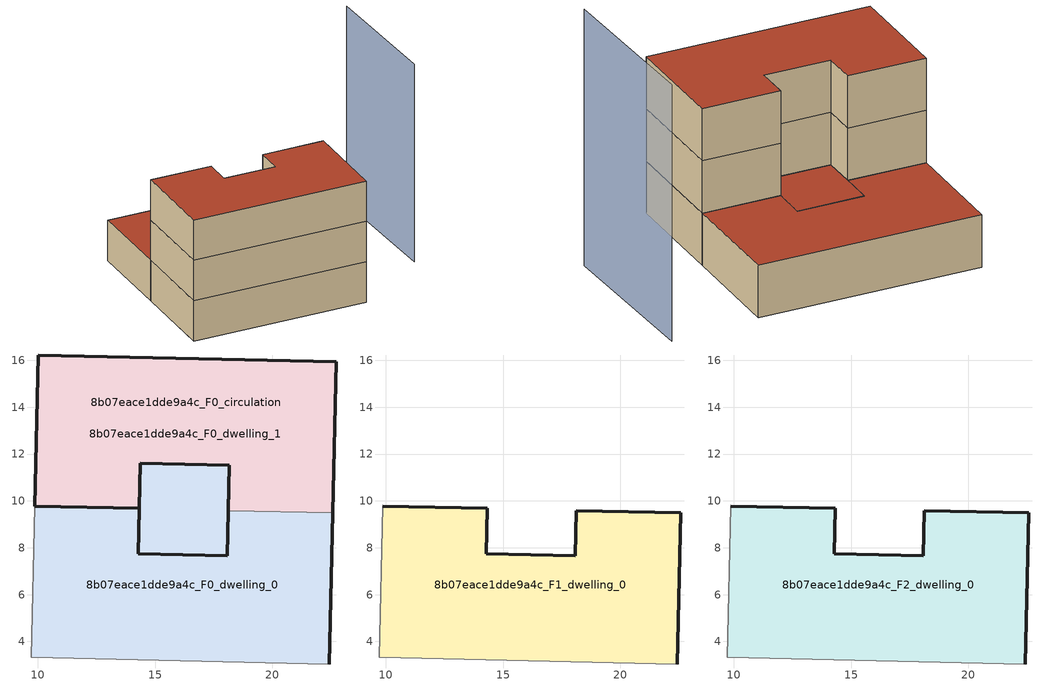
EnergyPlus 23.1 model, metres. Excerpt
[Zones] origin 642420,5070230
8b07eace1dde9a4c_F0_dwelling_0
 floor ground (EU_floor_Construction): 22.58,9.49 22.44,3.04 9.72,3.32 9.87,9.78 14.32,9.68 14.27,7.74 18.09,7.65 18.13,9.59 z0; 18.18,11.52 18.13,9.59 18.09,7.65 14.27,7.74 14.36,11.61 z0
 wall outside (EU_wall_Construction): 22.44,3.04 22.58,9.49 / 18.13,9.59 18.09,7.65 14.27,7.74 14.32,9.68 9.87,9.78 z0:3
 wall adiabatic (EU_wall_Construction): 9.87,9.78 9.72,3.32 22.44,3.04 z0:3
 wall to 8b07eace1dde9a4c_F0_dwelling_1 (EU_wall_Construction): 22.58,9.49 18.13,9.59 z0:3
 roof outside (EU_floor_Construction): 18.09,7.65 18.13,9.59 18.18,11.52 14.36,11.61 14.27,7.74 z3
8b07eace1dde9a4c_F0_dwelling_1
 floor ground (EU_floor_Construction): 18.18,11.52 18.13,9.59 18.09,7.65 14.27,7.74 14.36,11.61 z0; 22.73,15.94 22.58,9.49 18.13,9.59 18.18,11.52 14.36,11.61 14.32,9.68 9.87,9.78 10.01,16.23 z0
 wall outside (EU_wall_Construction): 22.58,9.49 22.73,15.94 10.01,16.23 9.87,9.78 14.32,9.68 14.36,11.61 18.18,11.52 18.13,9.59 z0:3
 roof outside (EU_roof_Construction): 22.58,9.49 22.73,15.94 10.01,16.23 9.87,9.78 14.32,9.68 14.36,11.61 18.18,11.52 18.13,9.59 z3; 18.09,7.65 18.13,9.59 18.18,11.52 14.36,11.61 14.27,7.74 z3
8b07eace1dde9a4c_F0_circulation
 floor ground (EU_floor_Construction): 22.58,9.49 22.44,3.04 9.72,3.32 9.87,9.78 14.32,9.68 14.27,7.74 18.09,7.65 18.13,9.59 z0; 18.18,11.52 18.13,9.59 18.09,7.65 14.27,7.74 14.32,9.68 14.36,11.61 z0; 22.73,15.94 22.58,9.49 18.13,9.59 18.18,11.52 14.36,11.61 14.32,9.68 9.87,9.78 10.01,16.23 z0
 wall outside (EU_wall_Construction): 18.18,11.52 14.36,11.61 14.27,7.74 18.09,7.65 18.18,11.52 z0:3
 roof outside (EU_roof_Construction): 18.09,7.65 18.13,9.59 18.18,11.52 14.36,11.61 14.32,9.68 14.27,7.74 z3; 22.44,3.04 22.58,9.49 18.13,9.59 18.09,7.65 14.27,7.74 14.32,9.68 9.87,9.78 9.72,3.32 z3; 22.58,9.49 22.73,15.94 10.01,16.23 9.87,9.78 14.32,9.68 14.36,11.61 18.18,11.52 18.13,9.59 z3
8b07eace1dde9a4c_F1_dwelling_0
 floor to 8b07eace1dde9a4c_F0_dwelling_0 (EU_floor_Construction): 22.58,9.49 22.44,3.04 9.72,3.32 9.87,9.78 14.32,9.68 14.27,7.74 18.09,7.65 18.13,9.59 z3
 wall outside (EU_wall_Construction): 22.44,3.04 22.58,9.49 18.13,9.59 18.09,7.65 14.27,7.74 14.32,9.68 9.87,9.78 z3:6
 wall adiabatic (EU_wall_Construction): 9.87,9.78 9.72,3.32 22.44,3.04 z3:6
8b07eace1dde9a4c_F2_dwelling_0
 floor to 8b07eace1dde9a4c_F1_dwelling_0 (EU_floor_Construction): 22.58,9.49 22.44,3.04 9.72,3.32 9.87,9.78 14.32,9.68 14.27,7.74 18.09,7.65 18.13,9.59 z6
 wall outside (EU_wall_Construction): 22.44,3.04 22.58,9.49 18.13,9.59 18.09,7.65 14.27,7.74 14.32,9.68 9.87,9.78 z6:9
 wall adiabatic (EU_wall_Construction): 9.87,9.78 9.72,3.32 22.44,3.04 z6:9
 roof outside (EU_roof_Construction): 22.44,3.04 22.58,9.49 18.13,9.59 18.09,7.65 14.27,7.74 14.32,9.68 9.87,9.78 9.72,3.32 z9
shading: 27.93,6.73 27.83,16.23 z0:14.7
[Building]
EU S2 Campaign: North Axis=0; Terrain=City; Solar Distribution=FullExterior
[Site:Location]
Lyon-Bron: Latitude=45.75; Longitude=5; Time Zone=1; Elevation=198
[SizingPeriod:WeatherFileDays]
AnnualSizingPeriod: Begin Month=1; Begin Day of Month=1; End Month=12; End Day of Month=31; Day of Week for Start Day=Monday; Use Weather File Daylight Saving Period=No; Use Weather File Rain and Snow Indicators=No
[MATERIAL]
EU_InternalMass_Material: Roughness=MediumRough; Thickness=0.1; Conductivity=1; Density=1800; Specific Heat=900; Thermal Absorptance=0.9; Solar Absorptance=0.7; Visible Absorptance=0.7
[MATERIAL:NOMASS] Roughness=MediumRough; Thermal Absorptance=0.9; Solar Absorptance=0.7; Visible Absorptance=0.7
Name | Thermal Resistance
EU_wall_NoMass | 0.87146
EU_roof_NoMass | 0.842276
EU_floor_NoMass | 0.496999
[CONSTRUCTION]
EU_wall_Construction: EU_wall_NoMass
EU_roof_Construction: EU_roof_NoMass
EU_floor_Construction: EU_floor_NoMass
EU_InternalMass_Construction: EU_InternalMass_Material
[ZONE] Type=1; Multiplier=1; Ceiling Height=autocalculate; Floor Area=autocalculate; Part of Total Floor Area=Yes
Name | Volume
8b07eace1dde9a4c_F0_dwelling_0 | 268.378
8b07eace1dde9a4c_F1_dwelling_0 | 224.059
8b07eace1dde9a4c_F2_dwelling_0 | 224.06
8b07eace1dde9a4c_F0_dwelling_1 | 268.381
8b07eace1dde9a4c_F0_circulation | 492.438
[INTERNALMASS] Construction=EU_InternalMass_Construction
Name | Zone or ZoneList | Surface Area
8b07eace1dde9a4c_F0_dwelling_0_EU_InternalMass | 8b07eace1dde9a4c_F0_dwelling_0 | 74.6864
8b07eace1dde9a4c_F0_dwelling_1_EU_InternalMass | 8b07eace1dde9a4c_F0_dwelling_1 | 74.6864
8b07eace1dde9a4c_F1_dwelling_0_EU_InternalMass | 8b07eace1dde9a4c_F1_dwelling_0 | 164.16
8b07eace1dde9a4c_F2_dwelling_0_EU_InternalMass | 8b07eace1dde9a4c_F2_dwelling_0 | 164.16
[OTHEREQUIPMENT] Fuel Type=Electricity; Design Level Calculation Method=Watts/Area; Power per Zone Floor Area=1; Fraction Latent=0; Fraction Radiant=0; Fraction Lost=0; Carbon Dioxide Generation Rate=0; EndUse Subcategory=EU_Step8_InternalGains
Name | Zone or ZoneList or Space or SpaceList | Schedule
EU_Step8_InternalGain_8b07eace1dde9a4c_F0_dwelling_0_f000 | 8b07eace1dde9a4c_F0_dwelling_0 | EU_Step8_GainSchedule_8b07eace1dde9a4c_F0_dwelling_0_f000
EU_Step8_InternalGain_8b07eace1dde9a4c_F0_dwelling_1_f000 | 8b07eace1dde9a4c_F0_dwelling_1 | EU_Step8_GainSchedule_8b07eace1dde9a4c_F0_dwelling_1_f000
EU_Step8_InternalGain_8b07eace1dde9a4c_F1_dwelling_0_f000 | 8b07eace1dde9a4c_F1_dwelling_0 | EU_Step8_GainSchedule_8b07eace1dde9a4c_F1_dwelling_0_f000
EU_Step8_InternalGain_8b07eace1dde9a4c_F2_dwelling_0_f000 | 8b07eace1dde9a4c_F2_dwelling_0 | EU_Step8_GainSchedule_8b07eace1dde9a4c_F2_dwelling_0_f000
[ZONEINFILTRATION:DESIGNFLOWRATE]
EU_Circulation_Infiltration_8b07eace1dde9a4c_F0_circulation: Zone or ZoneList or Space or SpaceList=8b07eace1dde9a4c_F0_circulation; Schedule=EU_AlwaysOn; Design Flow Rate Calculation Method=Flow/Area; Flow Rate per Floor Area=0.0005; Constant Term Coefficient=1; Temperature Term Coefficient=0; Velocity Term Coefficient=0; Velocity Squared Term Coefficient=0
[ZONEVENTILATION:DESIGNFLOWRATE] Schedule=EU_AlwaysOn; Design Flow Rate Calculation Method=AirChanges/Hour; Air Changes per Hour=0.425; Ventilation Type=Natural; Fan Pressure Rise=0; Fan Total Efficiency=1; Constant Term Coefficient=1; Temperature Term Coefficient=0; Velocity Term Coefficient=0; Velocity Squared Term Coefficient=0; Minimum Indoor Temperature=-100; Maximum Indoor Temperature=100; Delta Temperature=-100; Minimum Outdoor Temperature=-100; Maximum Outdoor Temperature=100; Maximum Wind Speed=40
Name | Zone or ZoneList or Space or SpaceList
EU_ConstantAir_8b07eace1dde9a4c_F0_dwelling_0 | 8b07eace1dde9a4c_F0_dwelling_0
EU_ConstantAir_8b07eace1dde9a4c_F0_dwelling_1 | 8b07eace1dde9a4c_F0_dwelling_1
EU_ConstantAir_8b07eace1dde9a4c_F1_dwelling_0 | 8b07eace1dde9a4c_F1_dwelling_0
EU_ConstantAir_8b07eace1dde9a4c_F2_dwelling_0 | 8b07eace1dde9a4c_F2_dwelling_0
[HVACTEMPLATE:THERMOSTAT] Constant Heating Setpoint=20; Constant Cooling Setpoint=50
EU_HeatOnly_8b07eace1dde9a4c_F0_dwelling_0; EU_HeatOnly_8b07eace1dde9a4c_F0_dwelling_1; EU_HeatOnly_8b07eace1dde9a4c_F1_dwelling_0; EU_HeatOnly_8b07eace1dde9a4c_F2_dwelling_0
[HVACTEMPLATE:ZONE:IDEALLOADSAIRSYSTEM] System Availability Schedule=EU_AlwaysOn; Maximum Heating Supply Air Temperature=50; Minimum Cooling Supply Air Temperature=13; Maximum Heating Supply Air Humidity Ratio=0.0156; Minimum Cooling Supply Air Humidity Ratio=0.0077; Heating Limit=NoLimit; Cooling Limit=NoLimit; Heating Availability Schedule=EU_AlwaysOn; Cooling Availability Schedule=EU_CoolingOff; Dehumidification Control Type=ConstantSensibleHeatRatio; Cooling Sensible Heat Ratio=0.7; Dehumidification Setpoint=60; Humidification Control Type=None; Humidification Setpoint=30; Outdoor Air Method=None; Outdoor Air Flow Rate per Person=0.00944; Outdoor Air Flow Rate per Zone Floor Area=0; Outdoor Air Flow Rate per Zone=0; Demand Controlled Ventilation Type=None; Outdoor Air Economizer Type=NoEconomizer; Heat Recovery Type=None; Sensible Heat Recovery Effectiveness=0.7; Latent Heat Recovery Effectiveness=0.65
Name | Template Thermostat
8b07eace1dde9a4c_F0_dwelling_0 | EU_HeatOnly_8b07eace1dde9a4c_F0_dwelling_0
8b07eace1dde9a4c_F0_dwelling_1 | EU_HeatOnly_8b07eace1dde9a4c_F0_dwelling_1
8b07eace1dde9a4c_F1_dwelling_0 | EU_HeatOnly_8b07eace1dde9a4c_F1_dwelling_0
8b07eace1dde9a4c_F2_dwelling_0 | EU_HeatOnly_8b07eace1dde9a4c_F2_dwelling_0
[SIZING:ZONE] Zone Cooling Design Supply Air Temperature Input Method=SupplyAirTemperature; Zone Cooling Design Supply Air Temperature=13; Zone Heating Design Supply Air Temperature Input Method=SupplyAirTemperature; Zone Heating Design Supply Air Temperature=50; Zone Cooling Design Supply Air Humidity Ratio=0.008; Zone Heating Design Supply Air Humidity Ratio=0.008; Cooling Design Air Flow Method=DesignDay; Cooling Design Air Flow Rate=0; Cooling Minimum Air Flow per Zone Floor Area=0.000762; Cooling Minimum Air Flow=0; Cooling Minimum Air Flow Fraction=0.2; Heating Design Air Flow Method=DesignDay; Heating Design Air Flow Rate=0; Heating Maximum Air Flow per Zone Floor Area=0.002032; Heating Maximum Air Flow=0.141576; Heating Maximum Air Flow Fraction=0.3; Account for Dedicated Outdoor Air System=No; Dedicated Outdoor Air System Control Strategy=NeutralSupplyAir; Dedicated Outdoor Air Low Setpoint Temperature for Design=autosize; Dedicated Outdoor Air High Setpoint Temperature for Design=autosize; Zone Load Sizing Method=Sensible Load Only No Latent Load; Zone Latent Cooling Design Supply Air Humidity Ratio Input Method=HumidityRatioDifference; Zone Cooling Design Supply Air Humidity Ratio Difference=0.005; Zone Latent Heating Design Supply Air Humidity Ratio Input Method=HumidityRatioDifference; Zone Humidification Design Supply Air Humidity Ratio Difference=0.005
8b07eace1dde9a4c_F0_dwelling_0; 8b07eace1dde9a4c_F0_dwelling_1; 8b07eace1dde9a4c_F1_dwelling_0; 8b07eace1dde9a4c_F2_dwelling_0
[SCHEDULE:CONSTANT]
Name | Hourly Value
EU_AlwaysOn | 1
EU_CoolingOff | 0
[SCHEDULE:FILE] Column Number=1; Rows to Skip at Top=0; Number of Hours of Data=8760; Column Separator=Comma; Interpolate to Timestep=No; Minutes per Item=60; Adjust Schedule for Daylight Savings=Yes
Name | File
EU_Step8_GainSchedule_8b07eace1dde9a4c_F0_dwelling_0_f000 | ../../schedules/8b07eace1dde9a4c/8b07eace1dde9a4c_F0_dwelling_0_f000_gain.csv
EU_Step8_GainSchedule_8b07eace1dde9a4c_F0_dwelling_1_f000 | ../../schedules/8b07eace1dde9a4c/8b07eace1dde9a4c_F0_dwelling_1_f000_gain.csv
EU_Step8_GainSchedule_8b07eace1dde9a4c_F1_dwelling_0_f000 | ../../schedules/8b07eace1dde9a4c/8b07eace1dde9a4c_F1_dwelling_0_f000_gain.csv
EU_Step8_GainSchedule_8b07eace1dde9a4c_F2_dwelling_0_f000 | ../../schedules/8b07eace1dde9a4c/8b07eace1dde9a4c_F2_dwelling_0_f000_gain.csv
